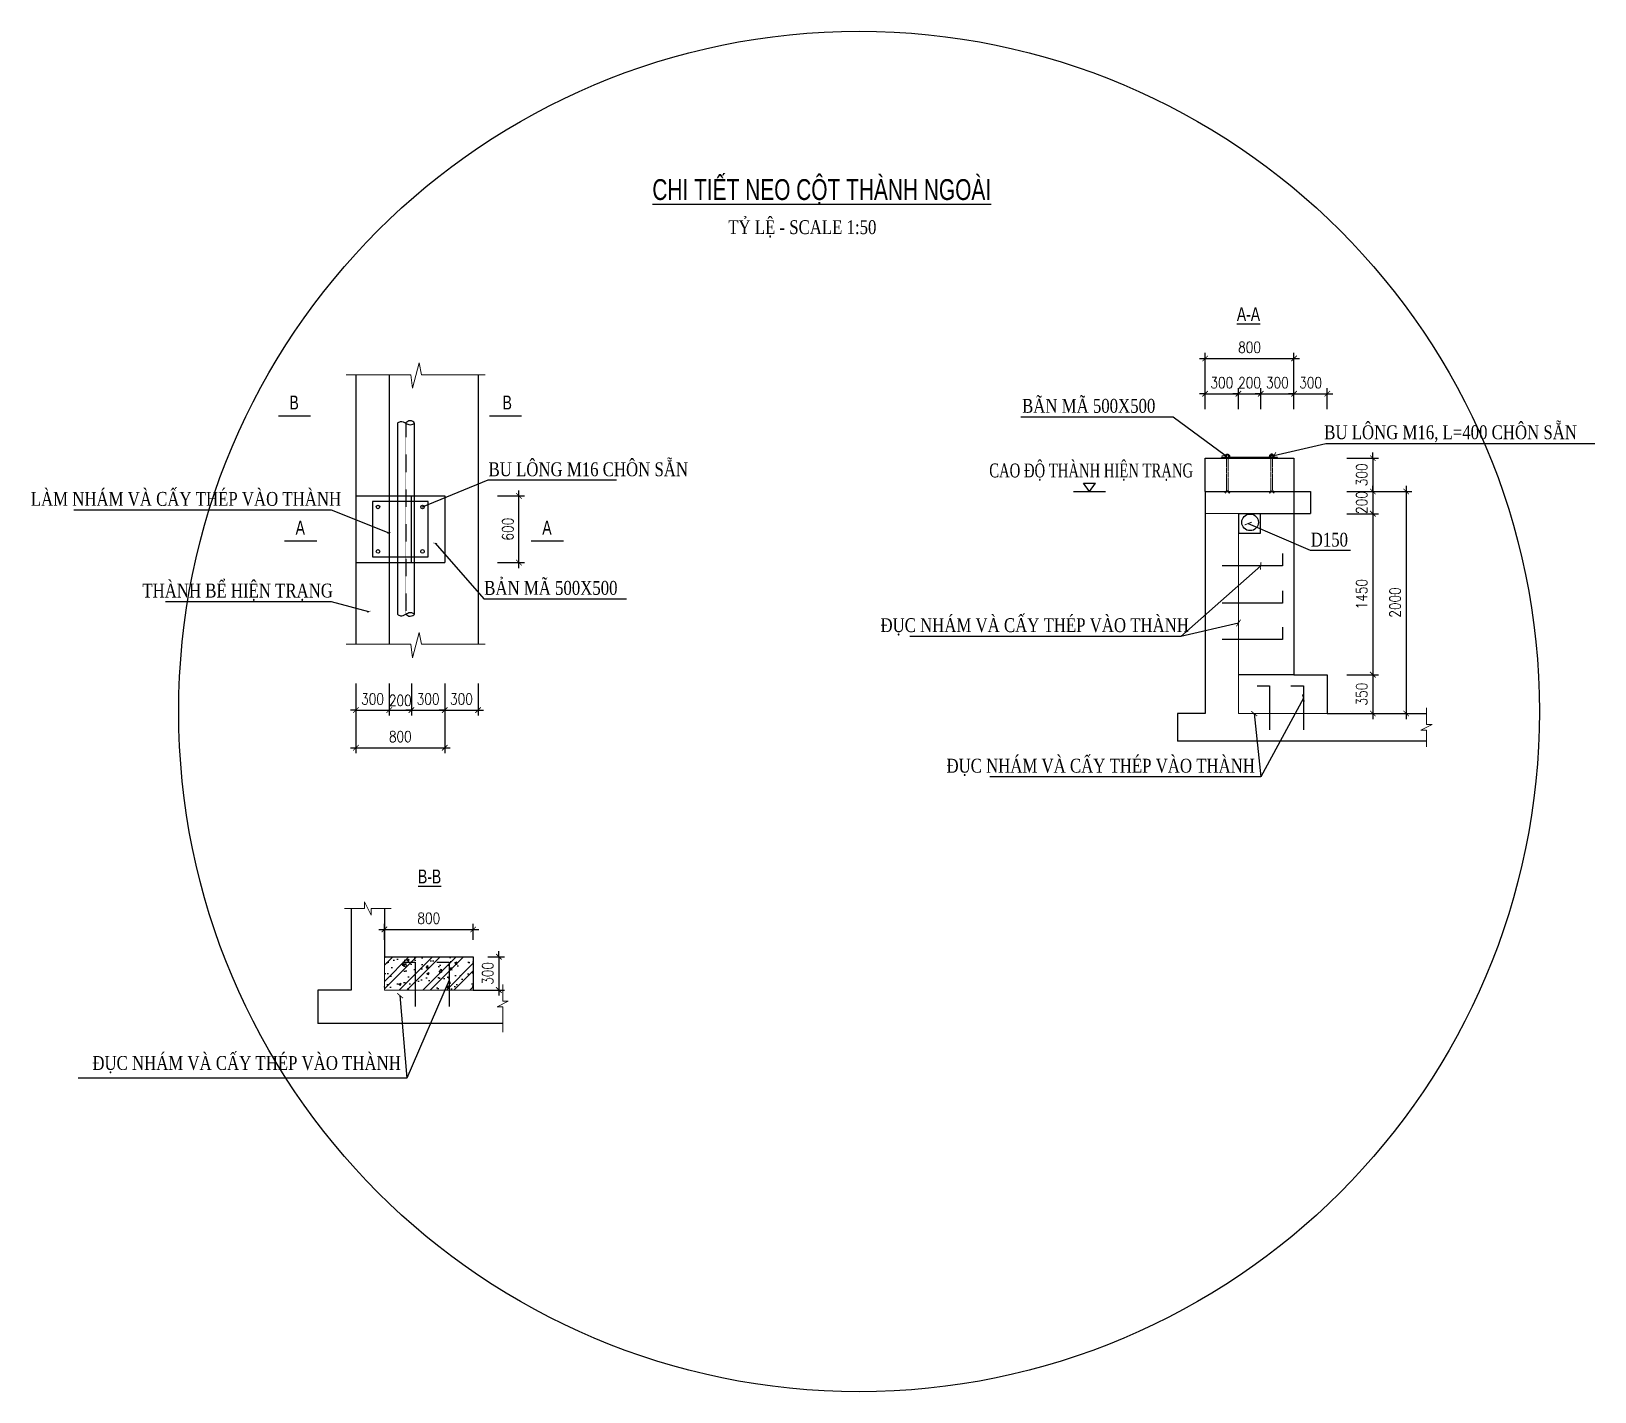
# Model space of a CAD drawing. Header units: millimetres. Extents: x -702765 to 835888, y -645289 to 262.
# Drawn here: x 532141 to 546219, y -359859 to -347607 of the extents above; entities that cross this region are included whole.
import ezdxf
from ezdxf.enums import TextEntityAlignment as Align

# ---------------------------------------------------------------- set-up
doc = ezdxf.new("R2010")
doc.units = ezdxf.units.MM
doc.header["$LTSCALE"] = 0.01
for name, pattern in [('DASHDOT', [1, 0.5, -0.25, 0, -0.25]), ('DASHED', [19.05, 12.7, -6.35]), ('HIDDEN', [9.525, 6.35, -3.175])]:
    doc.linetypes.add(name, pattern=pattern)
doc.layers.add('HACH', color=8, linetype='Continuous', lineweight=9)
doc.layers.add('Hidden', color=8, linetype='HIDDEN', lineweight=18)
for name, color, linetype in [('khuat', 6, 'DASHED'), ('KHUAT1', 2, 'HIDDEN'), ('TEXT', 2, 'Continuous'), ('THEP', 4, 'Continuous'), ('TIMTRUC', 1, 'DASHDOT'), ('TUONG', 7, 'Continuous')]:
    doc.layers.add(name, color=color, linetype=linetype)
doc.styles.add('2-5', font='romans.shx', dxfattribs={"width": 0.75, "bigfont": 'vns.shx'})
doc.styles.add('style3', font='VHAVAN.TTF', dxfattribs={"width": 0.75})
doc.styles.add('style4', font='vntimeh.shx', dxfattribs={"width": 0.75, "bigfont": 'romansvn.shx'})
doc.styles.add('text', font='romans.shx', dxfattribs={"width": 0.8, "bigfont": 'romansvn.shx'})
doc.styles.add('text1', font='vntimeh.shx', dxfattribs={"width": 0.8, "bigfont": 'romansvn.shx'})
doc.styles.add('VNTIMEHSHX', font='vntimeh.shx', dxfattribs={"width": 0.75})
doc.linetypes.add('ZIGZAG', pattern='A,0.0001,-0.2,[131,ltypeshp.shx,S=0.2,R=0,X=-0.2,Y=0],-0.4,[131,ltypeshp.shx,S=0.2,R=180,X=0.2,Y=0],-0.2', length=0.8001)
doc.dimstyles.new('1-25 HP', dxfattribs={"dimscale": 25, "dimtxt": 2.2, "dimasz": 1, "dimexe": 0.8, "dimexo": 0, "dimgap": 0.6, "dimtad": 1, "dimdec": 0, "dimdsep": 46, "dimtxsty": '2-5', "dimblk": 'ARCHTICK', "dimcen": 2.5, "dimdle": 0.8, "dimclrd": 1, "dimclre": 1, "dimclrt": 2, "dimadec": 0, "dimazin": 0, "dimtfac": 1, "dimtdec": 0, "dimtmove": 2, "dimatfit": 3, "dimldrblk": 'ARCHTICK', "dimfxl": 0, "dimtolj": 1, "dimtzin": 0, "dimarcsym": 0})
doc.dimstyles.new('1-50', dxfattribs={"dimscale": 50, "dimtxt": 2, "dimasz": 1, "dimexe": 1, "dimexo": 0, "dimgap": 1, "dimtad": 1, "dimdec": 0, "dimtxsty": 'text', "dimblk": 'ARCHTICK', "dimcen": 2.5, "dimdle": 1, "dimclrd": 1, "dimclre": 1, "dimclrt": 2, "dimadec": 0, "dimazin": 0, "dimtfac": 1, "dimtdec": 0, "dimtix": 1, "dimtmove": 2, "dimatfit": 3, "dimldrblk": 'ARCHTICK', "dimfxl": 0, "dimarcsym": 0})

# ---------------------------------------------------------------- blocks, each defined once
blk = doc.blocks.new('_ArchTick')
at = {"color": 0, "linetype": 'ByBlock', "const_width": 0.15}
blk.add_lwpolyline([(-0.5, -0.5), (0.5, 0.5)], dxfattribs=at)
blk = doc.blocks.new('*D271')
at = {"color": 1, "lineweight": -2}
for p, q in [((535064, -353479), (535064, -353770)), ((535364, -353479), (535364, -353770)), ((535064, -353720), (535014, -353720)), ((535064, -353720), (535364, -353720)), ((535364, -353720), (535414, -353720))]:
    blk.add_line(p, q, dxfattribs=at)
at = {"layer": 'Defpoints', "color": 0}
for p in [(535064, -353479), (535364, -353479), (535364, -353720)]:
    blk.add_point(p, dxfattribs=at)
at = {"color": 1, "lineweight": -2, "xscale": 50, "yscale": 50, "zscale": 50}
blk.add_blockref('_ArchTick', (535064, -353720), dxfattribs=at)
at = {"color": 1, "lineweight": -2, "xscale": 50, "yscale": 50, "zscale": 50, "rotation": 180}
blk.add_blockref('_ArchTick', (535364, -353720), dxfattribs=at)
at = {"color": 2, "insert": (535214, -353620), "char_height": 100, "attachment_point": 5, "style": 'text'}
blk.add_mtext('300', dxfattribs=at)
blk = doc.blocks.new('*D272')
at = {"color": 1, "lineweight": -2}
for p, q in [((535364, -353479), (535364, -353770)), ((535564, -353479), (535564, -353770)), ((535314, -353720), (535614, -353720))]:
    blk.add_line(p, q, dxfattribs=at)
at = {"layer": 'Defpoints', "color": 0}
for p in [(535364, -353479), (535564, -353479), (535564, -353720)]:
    blk.add_point(p, dxfattribs=at)
at = {"color": 1, "lineweight": -2, "xscale": 50, "yscale": 50, "zscale": 50, "rotation": 180}
blk.add_blockref('_ArchTick', (535364, -353720), dxfattribs=at)
at = {"color": 1, "lineweight": -2, "xscale": 50, "yscale": 50, "zscale": 50}
blk.add_blockref('_ArchTick', (535564, -353720), dxfattribs=at)
at = {"color": 2, "insert": (535464, -353633), "char_height": 100, "attachment_point": 5, "style": 'text'}
blk.add_mtext('200', dxfattribs=at)
blk = doc.blocks.new('*D273')
at = {"color": 1, "lineweight": -2}
for p, q in [((535564, -353479), (535564, -353770)), ((535864, -353479), (535864, -353770)), ((535564, -353720), (535514, -353720)), ((535564, -353720), (535864, -353720)), ((535864, -353720), (535914, -353720))]:
    blk.add_line(p, q, dxfattribs=at)
at = {"layer": 'Defpoints', "color": 0}
for p in [(535564, -353479), (535864, -353479), (535864, -353720)]:
    blk.add_point(p, dxfattribs=at)
at = {"color": 1, "lineweight": -2, "xscale": 50, "yscale": 50, "zscale": 50}
blk.add_blockref('_ArchTick', (535564, -353720), dxfattribs=at)
at = {"color": 1, "lineweight": -2, "xscale": 50, "yscale": 50, "zscale": 50, "rotation": 180}
blk.add_blockref('_ArchTick', (535864, -353720), dxfattribs=at)
at = {"color": 2, "insert": (535714, -353620), "char_height": 100, "attachment_point": 5, "style": 'text'}
blk.add_mtext('300', dxfattribs=at)
blk = doc.blocks.new('*D274')
at = {"color": 1, "lineweight": -2}
for p, q in [((535064, -353479), (535064, -354109)), ((535864, -353479), (535864, -354109)), ((535014, -354059), (535914, -354059))]:
    blk.add_line(p, q, dxfattribs=at)
at = {"layer": 'Defpoints', "color": 0}
for p in [(535064, -353479), (535864, -353479), (535864, -354059)]:
    blk.add_point(p, dxfattribs=at)
at = {"color": 1, "lineweight": -2, "xscale": 50, "yscale": 50, "zscale": 50, "rotation": 180}
blk.add_blockref('_ArchTick', (535064, -354059), dxfattribs=at)
at = {"color": 1, "lineweight": -2, "xscale": 50, "yscale": 50, "zscale": 50}
blk.add_blockref('_ArchTick', (535864, -354059), dxfattribs=at)
at = {"color": 2, "insert": (535464, -353959), "char_height": 100, "attachment_point": 5, "style": 'text'}
blk.add_mtext('800', dxfattribs=at)
blk = doc.blocks.new('*D275')
at = {"color": 1, "lineweight": -2}
for p, q in [((536339, -351791), (536582, -351791)), ((536532, -352441), (536532, -351741)), ((536339, -352391), (536582, -352391))]:
    blk.add_line(p, q, dxfattribs=at)
at = {"layer": 'Defpoints', "color": 0}
for p in [(536339, -351791), (536532, -351791), (536339, -352391)]:
    blk.add_point(p, dxfattribs=at)
at = {"color": 1, "lineweight": -2, "xscale": 50, "yscale": 50, "zscale": 50}
for p, rotation in [((536532, -351791), 90), ((536532, -352391), 270)]:
    blk.add_blockref('_ArchTick', p, dxfattribs=dict(at, rotation=rotation))
at = {"color": 2, "insert": (536432, -352091), "char_height": 100, "attachment_point": 5, "rotation": 90, "style": 'text'}
blk.add_mtext('600', dxfattribs=at)
blk = doc.blocks.new('*D276')
at = {"color": 1, "lineweight": -2}
for p, q in [((542711, -351009), (542711, -350821)), ((543011, -351009), (543011, -350821)), ((542711, -350871), (542661, -350871)), ((542711, -350871), (543011, -350871)), ((543011, -350871), (543061, -350871))]:
    blk.add_line(p, q, dxfattribs=at)
at = {"layer": 'Defpoints', "color": 0}
for p in [(543011, -350871), (542711, -351009), (543011, -351009)]:
    blk.add_point(p, dxfattribs=at)
at = {"color": 1, "lineweight": -2, "xscale": 50, "yscale": 50, "zscale": 50}
blk.add_blockref('_ArchTick', (542711, -350871), dxfattribs=at)
at = {"color": 1, "lineweight": -2, "xscale": 50, "yscale": 50, "zscale": 50, "rotation": 180}
blk.add_blockref('_ArchTick', (543011, -350871), dxfattribs=at)
at = {"color": 2, "insert": (542861, -350771), "char_height": 100, "attachment_point": 5, "style": 'text'}
blk.add_mtext('300', dxfattribs=at)
blk = doc.blocks.new('*D277')
at = {"color": 1, "lineweight": -2}
for p, q in [((543011, -351009), (543011, -350821)), ((543211, -351009), (543211, -350821)), ((543011, -350871), (542961, -350871)), ((543011, -350871), (543211, -350871)), ((543211, -350871), (543261, -350871))]:
    blk.add_line(p, q, dxfattribs=at)
at = {"layer": 'Defpoints', "color": 0}
for p in [(543211, -350871), (543011, -351009), (543211, -351009)]:
    blk.add_point(p, dxfattribs=at)
at = {"color": 1, "lineweight": -2, "xscale": 50, "yscale": 50, "zscale": 50}
blk.add_blockref('_ArchTick', (543011, -350871), dxfattribs=at)
at = {"color": 1, "lineweight": -2, "xscale": 50, "yscale": 50, "zscale": 50, "rotation": 180}
blk.add_blockref('_ArchTick', (543211, -350871), dxfattribs=at)
at = {"color": 2, "insert": (543111, -350771), "char_height": 100, "attachment_point": 5, "style": 'text'}
blk.add_mtext('200', dxfattribs=at)
blk = doc.blocks.new('*D278')
at = {"color": 1, "lineweight": -2}
for p, q in [((543211, -351009), (543211, -350821)), ((543511, -351009), (543511, -350821)), ((543211, -350871), (543161, -350871)), ((543211, -350871), (543511, -350871)), ((543511, -350871), (543561, -350871))]:
    blk.add_line(p, q, dxfattribs=at)
at = {"layer": 'Defpoints', "color": 0}
for p in [(543511, -350871), (543211, -351009), (543511, -351009)]:
    blk.add_point(p, dxfattribs=at)
at = {"color": 1, "lineweight": -2, "xscale": 50, "yscale": 50, "zscale": 50}
blk.add_blockref('_ArchTick', (543211, -350871), dxfattribs=at)
at = {"color": 1, "lineweight": -2, "xscale": 50, "yscale": 50, "zscale": 50, "rotation": 180}
blk.add_blockref('_ArchTick', (543511, -350871), dxfattribs=at)
at = {"color": 2, "insert": (543361, -350771), "char_height": 100, "attachment_point": 5, "style": 'text'}
blk.add_mtext('300', dxfattribs=at)
blk = doc.blocks.new('*D279')
at = {"color": 1, "lineweight": -2}
for p, q in [((542711, -351009), (542711, -350503)), ((543511, -351009), (543511, -350503)), ((542661, -350553), (543561, -350553))]:
    blk.add_line(p, q, dxfattribs=at)
at = {"layer": 'Defpoints', "color": 0}
for p in [(543511, -350553), (542711, -351009), (543511, -351009)]:
    blk.add_point(p, dxfattribs=at)
at = {"color": 1, "lineweight": -2, "xscale": 50, "yscale": 50, "zscale": 50, "rotation": 180}
blk.add_blockref('_ArchTick', (542711, -350553), dxfattribs=at)
at = {"color": 1, "lineweight": -2, "xscale": 50, "yscale": 50, "zscale": 50}
blk.add_blockref('_ArchTick', (543511, -350553), dxfattribs=at)
at = {"color": 2, "insert": (543111, -350453), "char_height": 100, "attachment_point": 5, "style": 'text'}
blk.add_mtext('800', dxfattribs=at)
blk = doc.blocks.new('*D294')
at = {"color": 1, "lineweight": -2}
for p, q in [((543511, -351009), (543511, -350821)), ((543811, -351009), (543811, -350821)), ((543511, -350871), (543461, -350871)), ((543511, -350871), (543811, -350871)), ((543811, -350871), (543861, -350871))]:
    blk.add_line(p, q, dxfattribs=at)
at = {"layer": 'Defpoints', "color": 0}
for p in [(543811, -350871), (543511, -351009), (543811, -351009)]:
    blk.add_point(p, dxfattribs=at)
at = {"color": 1, "lineweight": -2, "xscale": 50, "yscale": 50, "zscale": 50}
blk.add_blockref('_ArchTick', (543511, -350871), dxfattribs=at)
at = {"color": 1, "lineweight": -2, "xscale": 50, "yscale": 50, "zscale": 50, "rotation": 180}
blk.add_blockref('_ArchTick', (543811, -350871), dxfattribs=at)
at = {"color": 2, "insert": (543661, -350771), "char_height": 100, "attachment_point": 5, "style": 'text'}
blk.add_mtext('300', dxfattribs=at)
blk = doc.blocks.new('*D295')
at = {"color": 1, "lineweight": -2}
for p, q in [((535864, -353479), (535864, -353770)), ((536164, -353479), (536164, -353770)), ((535864, -353720), (535814, -353720)), ((535864, -353720), (536164, -353720)), ((536164, -353720), (536214, -353720))]:
    blk.add_line(p, q, dxfattribs=at)
at = {"layer": 'Defpoints', "color": 0}
for p in [(535864, -353479), (536164, -353479), (536164, -353720)]:
    blk.add_point(p, dxfattribs=at)
at = {"color": 1, "lineweight": -2, "xscale": 50, "yscale": 50, "zscale": 50}
blk.add_blockref('_ArchTick', (535864, -353720), dxfattribs=at)
at = {"color": 1, "lineweight": -2, "xscale": 50, "yscale": 50, "zscale": 50, "rotation": 180}
blk.add_blockref('_ArchTick', (536164, -353720), dxfattribs=at)
at = {"color": 2, "insert": (536014, -353620), "char_height": 100, "attachment_point": 5, "style": 'text'}
blk.add_mtext('300', dxfattribs=at)
blk = doc.blocks.new('*D342')
at = {"color": 1, "lineweight": -2}
for p, q in [((543988, -351451), (544271, -351451)), ((544221, -351451), (544221, -351401)), ((544221, -351451), (544221, -351751)), ((543988, -351751), (544271, -351751)), ((544221, -351751), (544221, -351801))]:
    blk.add_line(p, q, dxfattribs=at)
at = {"layer": 'Defpoints', "color": 0}
for p in [(543988, -351451), (543988, -351751), (544221, -351751)]:
    blk.add_point(p, dxfattribs=at)
at = {"color": 1, "lineweight": -2, "xscale": 50, "yscale": 50, "zscale": 50}
for p, rotation in [((544221, -351451), 270), ((544221, -351751), 90)]:
    blk.add_blockref('_ArchTick', p, dxfattribs=dict(at, rotation=rotation))
at = {"color": 2, "insert": (544121, -351601), "char_height": 100, "attachment_point": 5, "rotation": 90, "style": 'text'}
blk.add_mtext('300', dxfattribs=at)
blk = doc.blocks.new('*D343')
at = {"color": 1, "lineweight": -2}
for p, q in [((543988, -351751), (544271, -351751)), ((544221, -351751), (544221, -351701)), ((544221, -351751), (544221, -351951)), ((543988, -351951), (544271, -351951)), ((544221, -351951), (544221, -352001))]:
    blk.add_line(p, q, dxfattribs=at)
at = {"layer": 'Defpoints', "color": 0}
for p in [(543988, -351751), (543988, -351951), (544221, -351951)]:
    blk.add_point(p, dxfattribs=at)
at = {"color": 1, "lineweight": -2, "xscale": 50, "yscale": 50, "zscale": 50}
for p, rotation in [((544221, -351751), 270), ((544221, -351951), 90)]:
    blk.add_blockref('_ArchTick', p, dxfattribs=dict(at, rotation=rotation))
at = {"color": 2, "insert": (544121, -351851), "char_height": 100, "attachment_point": 5, "rotation": 90, "style": 'text'}
blk.add_mtext('200', dxfattribs=at)
blk = doc.blocks.new('*D344')
at = {"color": 1, "lineweight": -2}
for p, q in [((543988, -351951), (544271, -351951)), ((544221, -351901), (544221, -353451)), ((543988, -353401), (544271, -353401))]:
    blk.add_line(p, q, dxfattribs=at)
at = {"layer": 'Defpoints', "color": 0}
for p in [(543988, -351951), (543988, -353401), (544221, -353401)]:
    blk.add_point(p, dxfattribs=at)
at = {"color": 1, "lineweight": -2, "xscale": 50, "yscale": 50, "zscale": 50}
for p, rotation in [((544221, -351951), 90), ((544221, -353401), 270)]:
    blk.add_blockref('_ArchTick', p, dxfattribs=dict(at, rotation=rotation))
at = {"color": 2, "insert": (544121, -352676), "char_height": 100, "attachment_point": 5, "rotation": 90, "style": 'text'}
blk.add_mtext('1450', dxfattribs=at)
blk = doc.blocks.new('*D345')
at = {"color": 1, "lineweight": -2}
for p, q in [((544221, -353351), (544221, -353801)), ((543988, -353401), (544271, -353401)), ((543988, -353751), (544271, -353751))]:
    blk.add_line(p, q, dxfattribs=at)
at = {"layer": 'Defpoints', "color": 0}
for p in [(543988, -353401), (543988, -353751), (544221, -353751)]:
    blk.add_point(p, dxfattribs=at)
at = {"color": 1, "lineweight": -2, "xscale": 50, "yscale": 50, "zscale": 50}
for p, rotation in [((544221, -353401), 90), ((544221, -353751), 270)]:
    blk.add_blockref('_ArchTick', p, dxfattribs=dict(at, rotation=rotation))
at = {"color": 2, "insert": (544121, -353576), "char_height": 100, "attachment_point": 5, "rotation": 90, "style": 'text'}
blk.add_mtext('350', dxfattribs=at)
blk = doc.blocks.new('*D346')
at = {"color": 1, "lineweight": -2}
for p, q in [((543988, -351751), (544571, -351751)), ((544521, -351701), (544521, -353801)), ((543988, -353751), (544571, -353751))]:
    blk.add_line(p, q, dxfattribs=at)
at = {"layer": 'Defpoints', "color": 0}
for p in [(543988, -351751), (543988, -353751), (544521, -353751)]:
    blk.add_point(p, dxfattribs=at)
at = {"color": 1, "lineweight": -2, "xscale": 50, "yscale": 50, "zscale": 50}
for p, rotation in [((544521, -351751), 90), ((544521, -353751), 270)]:
    blk.add_blockref('_ArchTick', p, dxfattribs=dict(at, rotation=rotation))
at = {"color": 2, "insert": (544421, -352751), "char_height": 100, "attachment_point": 5, "rotation": 90, "style": 'text'}
blk.add_mtext('2000', dxfattribs=at)
blk = doc.blocks.new('*D351')
at = {"color": 1, "lineweight": -2}
for p, q in [((535270, -355695), (536170, -355695)), ((535320, -355790), (535320, -355645)), ((536120, -355790), (536120, -355645))]:
    blk.add_line(p, q, dxfattribs=at)
at = {"layer": 'Defpoints', "color": 0}
for p in [(536120, -355695), (535320, -355790), (536120, -355790)]:
    blk.add_point(p, dxfattribs=at)
at = {"color": 1, "lineweight": -2, "xscale": 50, "yscale": 50, "zscale": 50, "rotation": 180}
blk.add_blockref('_ArchTick', (535320, -355695), dxfattribs=at)
at = {"color": 1, "lineweight": -2, "xscale": 50, "yscale": 50, "zscale": 50}
blk.add_blockref('_ArchTick', (536120, -355695), dxfattribs=at)
at = {"color": 2, "insert": (535720, -355595), "char_height": 100, "attachment_point": 5, "style": 'text'}
blk.add_mtext('800', dxfattribs=at)
blk = doc.blocks.new('*D352')
at = {"color": 1, "lineweight": -2}
for p, q in [((536351, -355941), (536351, -355891)), ((536253, -355941), (536401, -355941)), ((536351, -355941), (536351, -356241)), ((536253, -356241), (536401, -356241)), ((536351, -356241), (536351, -356291))]:
    blk.add_line(p, q, dxfattribs=at)
at = {"layer": 'Defpoints', "color": 0}
for p in [(536253, -355941), (536253, -356241), (536351, -356241)]:
    blk.add_point(p, dxfattribs=at)
at = {"color": 1, "lineweight": -2, "xscale": 50, "yscale": 50, "zscale": 50}
for p, rotation in [((536351, -355941), 270), ((536351, -356241), 90)]:
    blk.add_blockref('_ArchTick', p, dxfattribs=dict(at, rotation=rotation))
at = {"color": 2, "insert": (536251, -356091), "char_height": 100, "attachment_point": 5, "rotation": 90, "style": 'text'}
blk.add_mtext('300', dxfattribs=at)

msp = doc.modelspace()

# ---------------------------------------------------------------- hatches: boundary and pattern name
h = msp.add_hatch()
h.set_pattern_fill('BETONG', color=256, scale=30, style=0, pattern_type=2)
h.set_pattern_definition([(45, (5166.9, -2574.16), (-106.066017, 106.066017), []), (45, (5172, -2424.16), (-106.066017, 106.066017), []), (50, (5166.9, -2574.16), (215.178055, -18.82564), [22.5, -247.5]), (355, (5166.9, -2574.16), (-41.6254, 225.65764), [18, -198]), (100.4514, (5184.84, -2575.73), (173.552815, 206.83186), [19.12206, -210.34263]), (46.1842, (5166.9, -2514.16), (320.17231, -49.6557), [33.75, -371.25]), (96.6356, (5193.6, -2518.3), (280.39881, 292.23536), [28.68309, -315.5139]), (351.1842, (5166.9, -2514.16), (280.39858, 292.23558), [27, -297]), (21, (5196.9, -2529.16), (179.072116, -120.785667), [22.5, -247.5]), (326, (5196.9, -2529.16), (72.9946, 217.54501), [18, -198]), (71.4514, (5211.83, -2539.22), (252.06679, 96.75915), [19.12206, -210.34263]), (37.5, (5166.905, -2574.16), (3.647957, 99.868156), [0, -195.6, 0, -201, 0, -198.75]), (7.5, (5166.9, -2574.16), (78.920861, 118.323514), [0, -114.6, 0, -191.1, 0, -75.75]), (327.5, (5100.005, -2574.16), (160.146731, -6.766462), [0, -75, 0, -234, 0, -310.5]), (317.5, (5070, -2574.16), (174.95585, 30.031495), [0, -97.5, 0, -155.4, 0, -220.5])])
h.paths.add_polyline_path([(536120, -355941.2), (535320, -355941.2), (535320, -356241.2), (536120, -356241.2)])

# ---------------------------------------------------------------- linework, layer by layer
for p, q in [((535063.6, -350700), (535063.6, -353127.3)), ((535363.6, -350700), (535363.6, -351790.9)), ((536163.6, -350700), (536163.6, -353127.3)), ((534366.6, -351068.8), (534655.3, -351068.8)), ((536265.9, -351068.8), (536554.6, -351068.8)), ((535438.6, -351134.4), (535438.6, -351790.9)), ((535588.6, -351134.4), (535588.6, -351790.9)), ((542710.8, -351750.9), (542710.8, -351450.9)), ((542710.8, -351450.9), (543510.8, -351450.9)), ((543510.8, -351450.9), (543510.8, -351750.9)), ((535063.6, -351790.9), (535863.6, -351790.9)), ((535863.6, -351790.9), (535863.6, -352390.9)), ((541524.9, -351750.9), (541813.6, -351750.9)), ((541669.3, -351750.9), (541615.3, -351676.5)), ((541615.3, -351676.5), (541723.3, -351676.5)), ((541669.3, -351750.9), (541723.3, -351676.5)), ((542710.8, -351750.9), (542710.8, -353750.9)), ((543510.8, -351750.9), (543660.8, -351750.9)), ((543660.8, -351750.9), (543660.8, -351950.9)), ((543010.8, -351950.9), (543010.8, -352126.2)), ((543010.8, -351950.9), (543216.5, -351950.9)), ((543210.8, -352126.2), (543210.8, -351950.9)), ((543510.8, -351950.9), (543510.8, -353400.9)), ((543510.8, -351950.9), (543660.8, -351950.9)), ((534422.1, -352195.3), (534710.8, -352195.3)), ((536643.3, -352195.3), (536932, -352195.3)), ((543010.8, -352126.2), (543210.8, -352126.2)), ((535063.6, -352390.9), (535863.6, -352390.9)), ((535363.6, -352390.9), (535363.6, -353127.3)), ((535438.6, -352390.9), (535438.6, -352857.1)), ((535588.6, -352390.9), (535588.6, -352857.1)), ((543810.8, -353400.9), (543810.8, -353750.9)), ((542460.8, -353750.9), (542460.8, -354000.9)), ((535020, -355506.7), (535020, -356241.2)), ((535320, -355506.7), (535320, -355941.2)), ((536120, -355941.2), (536120, -356241.2)), ((534720, -356241.2), (534720, -356541.2))]:
    msp.add_line(p, q)
at = {"linetype": 'ByBlock', "ltscale": 10}
for p, q in [((543362.1, -351445.9), (542859.5, -351445.9)), ((542859.5, -351450.9), (542859.5, -351445.9)), ((542890.8, -351426.5), (542890.8, -351439.5)), ((542925.8, -351424.1), (542895.8, -351424.1)), ((542900.8, -351426.5), (542900.8, -351439.5)), ((542920.8, -351426.5), (542920.8, -351439.5)), ((542930.8, -351426.5), (542930.8, -351439.5)), ((543290.8, -351426.5), (543290.8, -351439.5)), ((543295.8, -351424.1), (543325.8, -351424.1)), ((543300.8, -351426.5), (543300.8, -351439.5)), ((543320.8, -351426.5), (543320.8, -351439.5)), ((543330.8, -351426.5), (543330.8, -351439.5)), ((543362.1, -351450.9), (543362.1, -351445.9))]:
    msp.add_line(p, q, dxfattribs=at)
for points in [[(542936.6, -351445.9), (542884.9, -351445.9), (542884.9, -351441.9), (542936.6, -351441.9)], [(543284.9, -351445.9), (543336.6, -351445.9), (543336.6, -351441.9), (543284.9, -351441.9)]]:
    msp.add_lwpolyline(points, close=True, dxfattribs=at)
for points in [[(542902.8, -351424.1), (542902.8, -351415.2), (542918.8, -351415.2), (542918.8, -351424.1)], [(543318.8, -351424.1), (543318.8, -351415.2), (543302.8, -351415.2), (543302.8, -351424.1)]]:
    msp.add_lwpolyline(points, dxfattribs=at)
for points in [[(535487.4, -355991.2), (535598.7, -355991.2), (535598.7, -356387.8)], [(535793.2, -355991.2), (535904.5, -355991.2), (535904.5, -356387.8)]]:
    msp.add_lwpolyline(points)
for centre, radius in [((539594.2, -353732.6), 6126), ((543115.8, -352029), 75)]:
    msp.add_circle(centre, radius)
for centre, radius, start, end in [((542895.8, -351430.5), 6.41, 38.71799, 141.28201), ((542895.8, -351435.5), 6.41, 218.71799, 321.28201), ((542910.8, -351446.1), 22, 63.00853, 116.99147), ((542910.8, -351419.9), 22, 243.00853, 296.99147), ((542925.8, -351430.5), 6.41, 38.71799, 141.28201), ((542925.8, -351435.5), 6.41, 218.71799, 321.28201), ((543295.8, -351430.5), 6.41, 38.71799, 141.28201), ((543295.8, -351435.5), 6.41, 218.71799, 321.28201), ((543310.8, -351446.1), 22, 63.00853, 116.99147), ((543310.8, -351419.9), 22, 243.00853, 296.99147), ((543325.8, -351430.5), 6.41, 38.71799, 141.28201), ((543325.8, -351435.5), 6.41, 218.71799, 321.28201)]:
    msp.add_arc(centre, radius, start, end, dxfattribs=at)
for points in [[(535438.6, -351135.5), (535465, -351121), (535513.6, -351135.1), (535553.2, -351150.7), (535588.5, -351134.9), (535553.6, -351113.8), (535513.6, -351134.4)], [(535438.5, -352856.2), (535465, -352870.8), (535513.6, -352856.6), (535553.3, -352841), (535588.6, -352856.8), (535553.7, -352877.9), (535513.6, -352857.4)]]:
    msp.add_spline(points, degree=3)
at = {"layer": 'HACH', "color": 1, "linetype": 'ZIGZAG', "ltscale": 50}
for p, q in [((543010.8, -351950.9), (542710.8, -351950.9)), ((543010.8, -351950.9), (543010.8, -353400.9)), ((543010.8, -353400.9), (543010.8, -353750.9)), ((543810.8, -353750.9), (543010.8, -353750.9))]:
    msp.add_line(p, q, dxfattribs=at)
at = {"layer": 'HACH', "linetype": 'ZIGZAG', "ltscale": 50}
for p in [(535320, -355941.2), (536120, -356241.2)]:
    msp.add_line(p, (535320, -356241.2), dxfattribs=at)
at = {"layer": 'HACH', "ltscale": 50}
for points in [[(534976.5, -350700), (535559, -350700), (535574.7, -350821.8), (535634.9, -350593.7), (535653.4, -350700), (536226.8, -350700)], [(534976.5, -353127.3), (535559, -353127.3), (535574.7, -353249.1), (535634.9, -353021), (535653.4, -353127.3), (536226.8, -353127.3)], [(544704.2, -353700.9), (544704.2, -353850.9), (544754.2, -353850.9), (544654.2, -353900.9), (544704.2, -353900.9), (544704.2, -354050.9)], [(534960, -355506.7), (535140, -355506.7), (535140, -355446.7), (535200, -355566.7), (535200, -355506.7), (535380, -355506.7)], [(536385.9, -356191.2), (536385.9, -356341.2), (536435.9, -356341.2), (536335.9, -356391.2), (536385.9, -356391.2), (536385.9, -356620.6)]]:
    msp.add_lwpolyline(points, dxfattribs=at)
at = {"layer": 'Hidden', "ltscale": 100}
for points in [[(542918.8, -351445.9), (542918.8, -351740.1), (542932.1, -351762.5), (542925.2, -351766.6), (542910.8, -351742.3), (542896.3, -351766.6), (542889.4, -351762.5), (542902.8, -351740.1), (542902.8, -351445.9)], [(543302.8, -351445.9), (543302.8, -351740.1), (543289.4, -351762.5), (543296.3, -351766.6), (543310.8, -351742.3), (543325.2, -351766.6), (543332.1, -351762.5), (543318.8, -351740.1), (543318.8, -351445.9)]]:
    msp.add_lwpolyline(points, dxfattribs=at)
at = {"layer": 'khuat', "ltscale": 10}
for p, q in [((542710.8, -351750.9), (543510.8, -351750.9)), ((543210.8, -351950.9), (543510.8, -351950.9)), ((543510.8, -353400.9), (543010.8, -353400.9))]:
    msp.add_line(p, q, dxfattribs=at)
at = {"layer": 'KHUAT1', "color": 8, "ltscale": 20}
for p, q in [((535363.6, -351790.9), (535363.6, -352390.9)), ((535438.6, -351790.9), (535438.6, -352390.9)), ((535563.6, -352390.9), (535563.6, -351790.9)), ((535588.6, -351790.9), (535588.6, -352390.9)), ((543510.8, -351750.9), (543510.8, -351950.9))]:
    msp.add_line(p, q, dxfattribs=at)
at = {"layer": 'THEP'}
for points in [[(543406, -352309.6), (543406, -352420.9), (542864.3, -352420.9)], [(543406, -352646.7), (543406, -352758), (542864.3, -352758)], [(543406, -352974), (543406, -353085.3), (542864.3, -353085.3)], [(543178.2, -353500.9), (543289.5, -353500.9), (543289.5, -353897.4)], [(543484, -353500.9), (543595.3, -353500.9), (543595.3, -353897.4)]]:
    msp.add_lwpolyline(points, dxfattribs=at)
at = {"layer": 'TIMTRUC', "ltscale": 10}
msp.add_line((535513.6, -351134.4), (535513.6, -352857.1), dxfattribs=at)
at = {"layer": 'TUONG'}
for p, q in [((543510.8, -353400.9), (543810.8, -353400.9)), ((542710.8, -353750.9), (542460.8, -353750.9)), ((543810.8, -353750.9), (544704.2, -353750.9)), ((544704.2, -354000.9), (542460.8, -354000.9)), ((535320, -355941.2), (536120, -355941.2)), ((535020, -356241.2), (534720, -356241.2)), ((536120, -356241.2), (536385.9, -356241.2)), ((536385.9, -356541.2), (534720, -356541.2))]:
    msp.add_line(p, q, dxfattribs=at)
msp.add_lwpolyline([(535213.6, -352340.9), (535713.6, -352340.9), (535713.6, -351840.9), (535213.6, -351840.9)], close=True, dxfattribs=at)
for centre in [(535263.6, -351890.9), (535663.6, -351890.9), (535263.6, -352290.9), (535663.6, -352290.9)]:
    msp.add_circle(centre, 16, dxfattribs=at)

# ---------------------------------------------------------------- texts
at = {"color": 4, "style": 'style3', "width": 0.75}
msp.add_text('%%Uchi tiÕt neo cét thµnh ngoµi', height=187.5, dxfattribs=at).set_placement((537733.2, -349125.9))
at = {"layer": 'TEXT', "style": 'text1', "width": 0.8}
msp.add_text('tû lÖ - scale 1:50', height=125, dxfattribs=at).set_placement((538416.6, -349433.1))
at = {"layer": 'TEXT'}
for s, style, width, p in [('%%ua-a', 'style3', 0.75, (542996.6, -350154.2)), ('b', 'style3', 0.75, (534465.7, -350950.2)), ('b', 'style3', 0.75, (536385.2, -350950.2)), ('b·n m· 500x500', 'VNTIMEHSHX', 0.8, (541062.4, -350980)), ('bu l«ng m16, l=400 ch«n s½n', 'VNTIMEHSHX', 0.8, (543783.3, -351217.9)), ('bu l«ng m16 ch«n s½n', 'style4', 0.8, (536258.6, -351551.1)), ('cao ®é thµnh hiÖn tr¹ng', 'VNTIMEHSHX', 0.7, (540767.2, -351561.7)), ('lµm nh¸m vµ cÊy thÐp vµo thµnh', 'VNTIMEHSHX', 0.8, (532136.4, -351817.7)), ('a', 'style3', 0.75, (534521.2, -352076.7)), ('a', 'style3', 0.75, (536742.4, -352076.7)), ('D150', 'style4', 0.8, (543661.5, -352185.1)), ('thµnh bÓ hiÖn tr¹ng', 'VNTIMEHSHX', 0.8, (533141.2, -352643.6)), ('b¶n m· 500x500', 'style4', 0.8, (536219.4, -352619.4)), ('®ôc nh¸m vµ cÊy thÐp vµo thµnh', 'VNTIMEHSHX', 0.8, (539787.4, -352954.9)), ('®ôc nh¸m vµ cÊy thÐp vµo thµnh', 'VNTIMEHSHX', 0.8, (540381.8, -354220.7)), ('%%Ub-b', 'style3', 0.75, (535623.1, -355218.3)), ('®ôc nh¸m vµ cÊy thÐp vµo thµnh', 'VNTIMEHSHX', 0.8, (532691, -356897.8))]:
    msp.add_text(s, height=125, dxfattribs=dict(at, style=style, width=width)).set_placement(p, align=Align.MIDDLE_LEFT)

# ---------------------------------------------------------------- dimensions: what is measured, and where the dimension line sits
for base, p1, p2, picture, middle in [((543510.8, -350552.7), (542710.8, -351009.2), (543510.8, -351009.2), '*D279', (543110.8, -350452.7)), ((543010.8, -350871.1), (542710.8, -351009.2), (543010.8, -351009.2), '*D276', (542860.8, -350771.1)), ((543210.8, -350871.1), (543010.8, -351009.2), (543210.8, -351009.2), '*D277', (543110.8, -350771.1)), ((543510.8, -350871.1), (543210.8, -351009.2), (543510.8, -351009.2), '*D278', (543360.8, -350771.1)), ((543810.8, -350871.1), (543510.8, -351009.2), (543810.8, -351009.2), '*D294', (543660.8, -350771.1)), ((535363.6, -353719.5), (535063.6, -353479.5), (535363.6, -353479.5), '*D271', (535213.6, -353619.5)), ((535863.6, -354058.7), (535063.6, -353479.5), (535863.6, -353479.5), '*D274', (535463.6, -353958.7)), ((535863.6, -353719.5), (535563.6, -353479.5), (535863.6, -353479.5), '*D273', (535713.6, -353619.5)), ((536163.6, -353719.5), (535863.6, -353479.5), (536163.6, -353479.5), '*D295', (536013.6, -353619.5)), ((536120, -355695), (535320, -355789.7), (536120, -355789.7), '*D351', (535720, -355595))]:
    dim = msp.add_linear_dim(base=base, p1=p1, p2=p2, dimstyle='1-50')
    dim.commit()
    dim.dimension.update_dxf_attribs({"geometry": picture, "text_midpoint": middle})
for base, p1, p2, picture, middle in [((544221.1, -351750.9), (543988.5, -351450.9), (543988.5, -351750.9), '*D342', (544121.1, -351600.9)), ((536531.5, -351790.9), (536338.7, -352390.9), (536338.7, -351790.9), '*D275', (536431.5, -352090.9)), ((544221.1, -351950.9), (543988.5, -351750.9), (543988.5, -351950.9), '*D343', (544121.1, -351850.9)), ((544521.1, -353750.9), (543988.5, -351750.9), (543988.5, -353750.9), '*D346', (544421.1, -352750.9)), ((544221.1, -353400.9), (543988.5, -351950.9), (543988.5, -353400.9), '*D344', (544121.1, -352675.9)), ((544221.1, -353750.9), (543988.5, -353400.9), (543988.5, -353750.9), '*D345', (544121.1, -353575.9)), ((536351.2, -356241.2), (536253.1, -355941.2), (536253.1, -356241.2), '*D352', (536251.2, -356091.2))]:
    dim = msp.add_linear_dim(base=base, p1=p1, p2=p2, angle=90, dimstyle='1-50')
    dim.commit()
    dim.dimension.update_dxf_attribs({"geometry": picture, "text_midpoint": middle})
dim = msp.add_linear_dim(base=(535563.6, -353719.5), p1=(535363.6, -353479.5), p2=(535563.6, -353479.5), dimstyle='1-50')
dim.commit()
dim.dimension.update_dxf_attribs({"geometry": '*D272', "text_midpoint": (535463.6, -353632.5), "dimtype": 160})

# ---------------------------------------------------------------- leaders
for points in [[(542890.8, -351426.5), (542424.4, -351082.2), (541050.6, -351082.2)], [(543330.8, -351426.5), (543797.1, -351320.1), (546219, -351320.1)], [(543099, -352039.5), (543656.8, -352278.8), (544019.2, -352278.8)], [(543211.4, -352420.9), (542491.5, -353056.3)], [(543010.8, -352935.9), (542491.5, -353056.3), (540051, -353056.3)], [(543595.3, -353611.3), (543211.9, -354322.1), (540771.4, -354322.1)], [(543151.6, -353750.9), (543211.9, -354322.1), (540771.4, -354322.1)], [(535904.5, -356151.6), (535521.1, -357034.9), (532561.6, -357034.9)], [(535460.8, -356291.2), (535521.1, -357034.9), (532561.6, -357034.9)]]:
    msp.add_leader(points, dimstyle='1-50', override={"dimgap": 30, "dimtad": 0})
for points in [[(535663.6, -351890.9), (536253.9, -351644.9), (537410.3, -351644.9)], [(535363.6, -352126.1), (534844.3, -351919.1), (532523.8, -351919.1)], [(535779.1, -352216.1), (536217.3, -352717.3), (537499.5, -352717.3)], [(535180.7, -352835.4), (534844.3, -352744.9), (533350.3, -352744.9)]]:
    msp.add_leader(points, dimstyle='1-25 HP')

doc.saveas('drawing.dxf')
